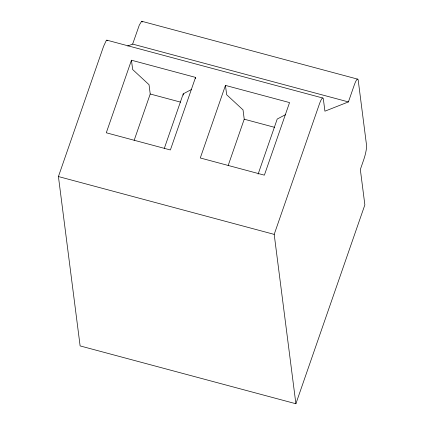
<?xml version="1.0" encoding="UTF-8"?>
<svg xmlns="http://www.w3.org/2000/svg" width="425" height="425" viewBox="0 0 425 425"><rect width="100%" height="100%" fill="white"/><g stroke="black" fill="none" stroke-linecap="round" stroke-linejoin="round"><path stroke-width="0.64" d="M295.89 403.75L274.194 234.382L319.361 104.146A11.225 1.928 -75 0 1 323.356 98.993L324.918 111.185L348.415 101.92L354.2 85.25A11.225 1.928 -75 0 1 358.195 80.091L366.541 145.233A11.225 1.928 -75 0 1 363.736 159.694L360.336 169.501L364.862 204.866L295.89 403.75L80.118 345.918L58.422 176.55L103.588 46.314L106.165 40.742L106.829 40.147L322.602 97.978M127.723 46.028L132.643 44.088L139.326 25.038L141.668 21.25L357.441 79.082M131.458 60.217L106.287 132.786L170.377 149.967L195.548 77.392L131.458 60.217L132.648 69.519L149.032 84.697L150.227 93.999L134.173 140.298M164.337 148.288L183.218 93.856L191.67 89.383M225.457 85.409L200.287 157.978L264.377 175.158L289.547 102.584L225.457 85.409L226.647 94.717L243.031 109.889L244.226 119.197L228.172 165.49M258.124 174.107L277.217 119.053L285.669 114.575M132.643 44.088L348.415 101.92M150.227 93.999L180.609 102.143M244.226 119.197L274.608 127.341M58.422 176.55L274.194 234.382M141.668 21.25L142.152 21.393L142.343 22.01M106.829 40.147L107.392 40.545M195.548 77.392L195.707 78.636M183.218 93.856L183.372 95.099"/></g></svg>
